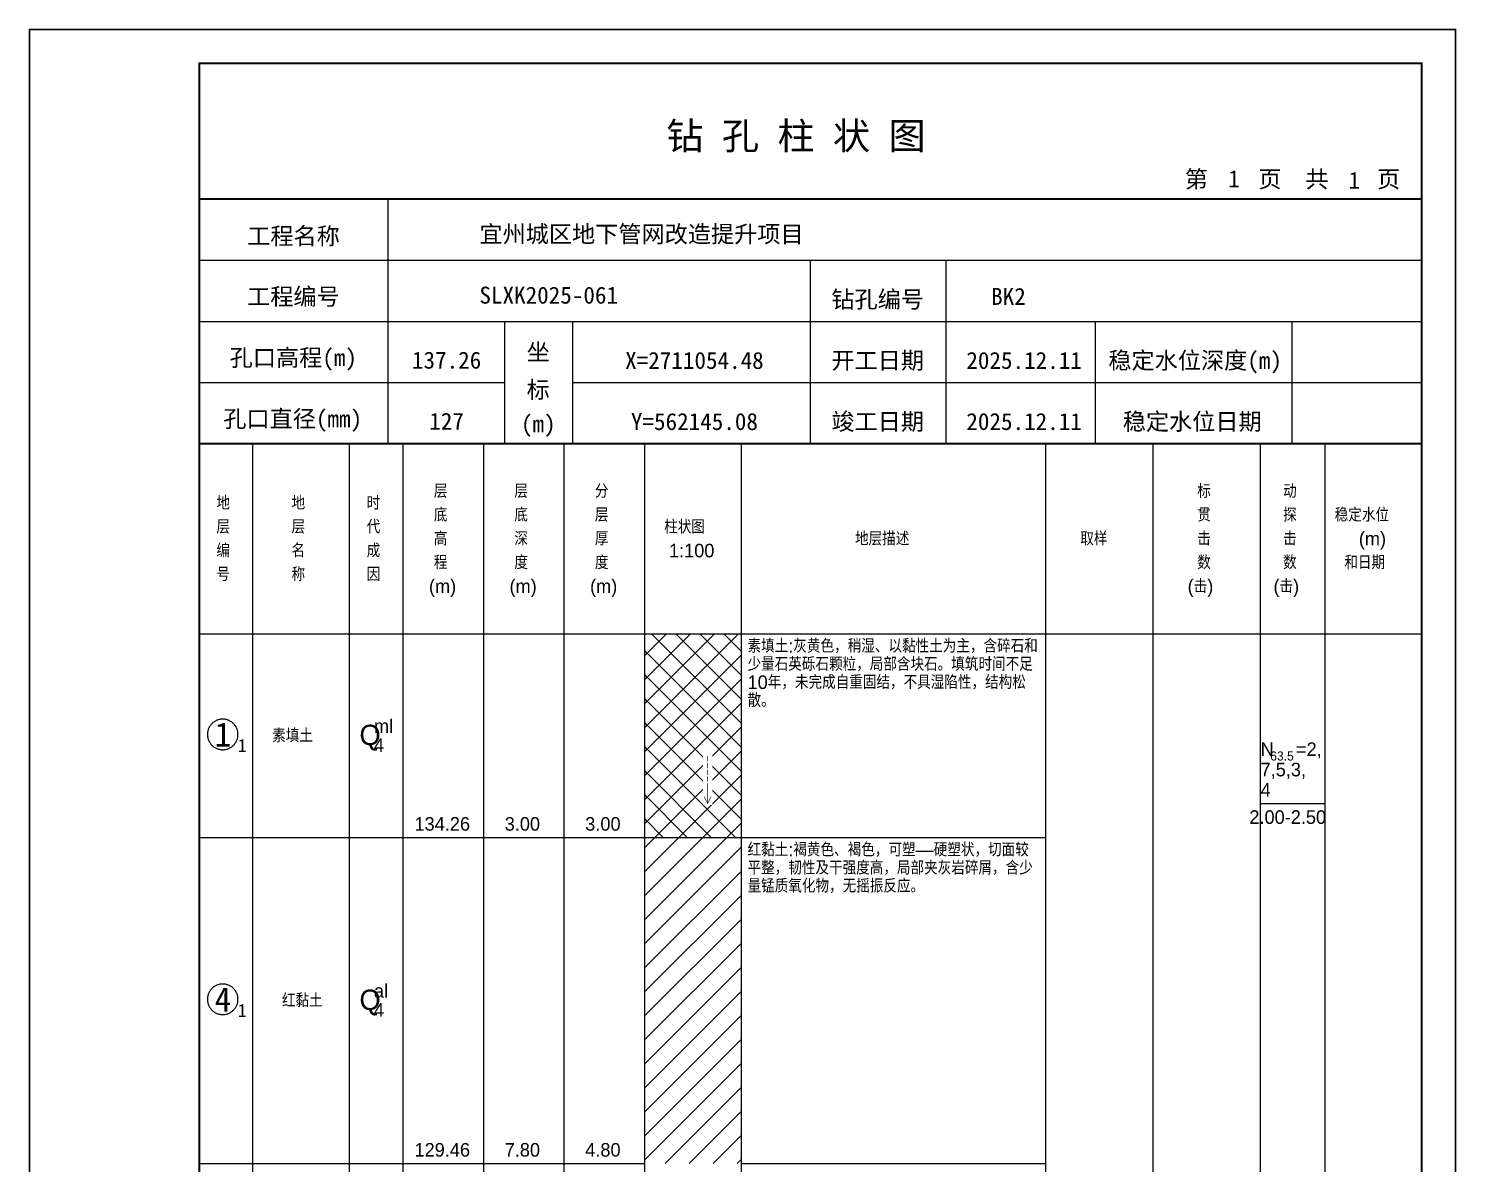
# Model space of a CAD drawing. Header units: millimetres. Extents: x 12489 to 89920, y 4630 to 4927.
# Drawn here: x 12709.3 to 12919.6, y 4759.7 to 4926.8 of the extents above; entities that cross this region are included whole.
import ezdxf
from ezdxf.enums import TextEntityAlignment as Align

# ---------------------------------------------------------------- set-up
doc = ezdxf.new("R2010")
doc.units = ezdxf.units.MM
doc.layers.add('ZZT_TC', color=7, linetype='Continuous')
doc.styles.add('成果图图块', font='', dxfattribs={"height": 2.5})
doc.styles.add('成果图模板', font='')
doc.styles.add('成果图模板标题', font='simhei.ttf')
doc.styles.add('成果图表体', font='Comfont.shx', dxfattribs={"height": 2, "bigfont": 'Hztxt12a.shx'})
doc.styles.get('成果图图块').set_extended_font_data('FangSong_GB2312')
doc.styles.get('成果图模板').set_extended_font_data('FangSong_GB2312')

# ---------------------------------------------------------------- blocks, each defined once
blk = doc.blocks.new('DCBH-1-1-905', base_point=(0.3, -0.11))
at = {"layer": 'ZZT_TC', "color": 7}
blk.add_polyline3d([(-0.19, 2.31, 0), (-0.3, 2.31, 0), (-0.41, 2.3, 0), (-0.52, 2.29, 0), (-0.63, 2.27, 0), (-0.73, 2.24, 0), (-0.84, 2.21, 0), (-0.95, 2.18, 0), (-1.05, 2.14, 0), (-1.15, 2.09, 0), (-1.25, 2.04, 0), (-1.35, 1.99, 0), (-1.44, 1.93, 0), (-1.53, 1.87, 0), (-1.62, 1.8, 0), (-1.7, 1.73, 0), (-1.78, 1.65, 0), (-1.86, 1.57, 0), (-1.93, 1.49, 0), (-2, 1.4, 0), (-2.06, 1.31, 0), (-2.12, 1.22, 0), (-2.17, 1.12, 0), (-2.22, 1.02, 0), (-2.27, 0.92, 0), (-2.31, 0.82, 0), (-2.34, 0.71, 0), (-2.37, 0.61, 0), (-2.4, 0.5, 0), (-2.41, 0.39, 0), (-2.43, 0.28, 0), (-2.44, 0.17, 0), (-2.44, 0.06, 0), (-2.44, -0.05, 0), (-2.43, -0.16, 0), (-2.41, -0.27, 0), (-2.4, -0.38, 0), (-2.37, -0.49, 0), (-2.34, -0.6, 0), (-2.31, -0.7, 0), (-2.27, -0.8, 0), (-2.22, -0.9, 0), (-2.17, -1, 0), (-2.12, -1.1, 0), (-2.06, -1.19, 0), (-2, -1.28, 0), (-1.93, -1.37, 0), (-1.86, -1.45, 0), (-1.78, -1.53, 0), (-1.7, -1.61, 0), (-1.62, -1.68, 0), (-1.53, -1.75, 0), (-1.44, -1.81, 0), (-1.35, -1.87, 0), (-1.25, -1.93, 0), (-1.15, -1.98, 0), (-1.05, -2.02, 0), (-0.95, -2.06, 0), (-0.84, -2.1, 0), (-0.73, -2.13, 0), (-0.63, -2.15, 0), (-0.52, -2.17, 0), (-0.41, -2.18, 0), (-0.3, -2.19, 0), (-0.19, -2.19, 0), (-0.08, -2.19, 0), (0.03, -2.18, 0), (0.14, -2.17, 0), (0.25, -2.15, 0), (0.36, -2.13, 0), (0.47, -2.1, 0), (0.57, -2.06, 0), (0.67, -2.02, 0), (0.77, -1.98, 0), (0.87, -1.93, 0), (0.97, -1.87, 0), (1.06, -1.81, 0), (1.15, -1.75, 0), (1.24, -1.68, 0), (1.32, -1.61, 0), (1.4, -1.53, 0), (1.48, -1.45, 0), (1.55, -1.37, 0), (1.62, -1.28, 0), (1.68, -1.19, 0), (1.74, -1.1, 0), (1.8, -1, 0), (1.85, -0.9, 0), (1.89, -0.8, 0), (1.93, -0.7, 0), (1.97, -0.6, 0), (2, -0.49, 0), (2.02, -0.38, 0), (2.04, -0.27, 0), (2.05, -0.16, 0), (2.06, -0.05, 0), (2.06, 0.06, 0), (2.06, 0.17, 0), (2.05, 0.28, 0), (2.04, 0.39, 0), (2.02, 0.5, 0), (2, 0.61, 0), (1.97, 0.71, 0), (1.93, 0.82, 0), (1.89, 0.92, 0), (1.85, 1.02, 0), (1.8, 1.12, 0), (1.74, 1.22, 0), (1.68, 1.31, 0), (1.62, 1.4, 0), (1.55, 1.49, 0), (1.48, 1.57, 0), (1.4, 1.65, 0), (1.32, 1.73, 0), (1.24, 1.8, 0), (1.15, 1.87, 0), (1.06, 1.93, 0), (0.97, 1.99, 0), (0.87, 2.04, 0), (0.77, 2.09, 0), (0.67, 2.14, 0), (0.57, 2.18, 0), (0.47, 2.21, 0), (0.36, 2.24, 0), (0.25, 2.27, 0), (0.14, 2.29, 0), (0.03, 2.3, 0), (-0.08, 2.31, 0), (-0.19, 2.31, 0)], dxfattribs=at)
at = {"style": '成果图图块'}
blk.add_text('1', height=3.57, dxfattribs=at).set_placement((-0.16, -1.74), align=Align.CENTER)
blk.add_text('1', height=1.91, dxfattribs=at).set_placement((2.03, -2.53))
blk = doc.blocks.new('DCBH-1-1-906', base_point=(0.3, -0.11))
at = {"layer": 'ZZT_TC', "color": 7}
blk.add_polyline3d([(-0.19, 2.31, 0), (-0.3, 2.31, 0), (-0.41, 2.3, 0), (-0.52, 2.29, 0), (-0.63, 2.27, 0), (-0.73, 2.24, 0), (-0.84, 2.21, 0), (-0.95, 2.18, 0), (-1.05, 2.14, 0), (-1.15, 2.09, 0), (-1.25, 2.04, 0), (-1.35, 1.99, 0), (-1.44, 1.93, 0), (-1.53, 1.87, 0), (-1.62, 1.8, 0), (-1.7, 1.73, 0), (-1.78, 1.65, 0), (-1.86, 1.57, 0), (-1.93, 1.49, 0), (-2, 1.4, 0), (-2.06, 1.31, 0), (-2.12, 1.22, 0), (-2.17, 1.12, 0), (-2.22, 1.02, 0), (-2.27, 0.92, 0), (-2.31, 0.82, 0), (-2.34, 0.71, 0), (-2.37, 0.61, 0), (-2.4, 0.5, 0), (-2.41, 0.39, 0), (-2.43, 0.28, 0), (-2.44, 0.17, 0), (-2.44, 0.06, 0), (-2.44, -0.05, 0), (-2.43, -0.16, 0), (-2.41, -0.27, 0), (-2.4, -0.38, 0), (-2.37, -0.49, 0), (-2.34, -0.6, 0), (-2.31, -0.7, 0), (-2.27, -0.8, 0), (-2.22, -0.9, 0), (-2.17, -1, 0), (-2.12, -1.1, 0), (-2.06, -1.19, 0), (-2, -1.28, 0), (-1.93, -1.37, 0), (-1.86, -1.45, 0), (-1.78, -1.53, 0), (-1.7, -1.61, 0), (-1.62, -1.68, 0), (-1.53, -1.75, 0), (-1.44, -1.81, 0), (-1.35, -1.87, 0), (-1.25, -1.93, 0), (-1.15, -1.98, 0), (-1.05, -2.02, 0), (-0.95, -2.06, 0), (-0.84, -2.1, 0), (-0.73, -2.13, 0), (-0.63, -2.15, 0), (-0.52, -2.17, 0), (-0.41, -2.18, 0), (-0.3, -2.19, 0), (-0.19, -2.19, 0), (-0.08, -2.19, 0), (0.03, -2.18, 0), (0.14, -2.17, 0), (0.25, -2.15, 0), (0.36, -2.13, 0), (0.47, -2.1, 0), (0.57, -2.06, 0), (0.67, -2.02, 0), (0.77, -1.98, 0), (0.87, -1.93, 0), (0.97, -1.87, 0), (1.06, -1.81, 0), (1.15, -1.75, 0), (1.24, -1.68, 0), (1.32, -1.61, 0), (1.4, -1.53, 0), (1.48, -1.45, 0), (1.55, -1.37, 0), (1.62, -1.28, 0), (1.68, -1.19, 0), (1.74, -1.1, 0), (1.8, -1, 0), (1.85, -0.9, 0), (1.89, -0.8, 0), (1.93, -0.7, 0), (1.97, -0.6, 0), (2, -0.49, 0), (2.02, -0.38, 0), (2.04, -0.27, 0), (2.05, -0.16, 0), (2.06, -0.05, 0), (2.06, 0.06, 0), (2.06, 0.17, 0), (2.05, 0.28, 0), (2.04, 0.39, 0), (2.02, 0.5, 0), (2, 0.61, 0), (1.97, 0.71, 0), (1.93, 0.82, 0), (1.89, 0.92, 0), (1.85, 1.02, 0), (1.8, 1.12, 0), (1.74, 1.22, 0), (1.68, 1.31, 0), (1.62, 1.4, 0), (1.55, 1.49, 0), (1.48, 1.57, 0), (1.4, 1.65, 0), (1.32, 1.73, 0), (1.24, 1.8, 0), (1.15, 1.87, 0), (1.06, 1.93, 0), (0.97, 1.99, 0), (0.87, 2.04, 0), (0.77, 2.09, 0), (0.67, 2.14, 0), (0.57, 2.18, 0), (0.47, 2.21, 0), (0.36, 2.24, 0), (0.25, 2.27, 0), (0.14, 2.29, 0), (0.03, 2.3, 0), (-0.08, 2.31, 0), (-0.19, 2.31, 0)], dxfattribs=at)
at = {"style": '成果图图块'}
blk.add_text('4', height=3.57, dxfattribs=at).set_placement((-0.16, -1.74), align=Align.CENTER)
blk.add_text('1', height=1.91, dxfattribs=at).set_placement((2.03, -2.53))
blk = doc.blocks.new('zztGLdt.dwg', base_point=(0.5, 0))
blk.add_wipeout([(-0.2, -0.2), (1.2, -0.2), (1.2, 3.2), (-0.2, 3.2)])
at = {"color": 7, "const_width": 0.1}
for points in [[(0.5, 3), (0.5, 0)], [(0, 1), (0.5, 0), (1, 1)]]:
    blk.add_lwpolyline(points, dxfattribs=at)
blk = doc.blocks.new('钻孔柱状图路桥昇龙制图梁世成校核莫家里.dwg2', base_point=(25, 236))
for p, q in [((52.82, 236), (52.82, 272)), ((25, 263), (205, 263)), ((115, 236), (115, 263)), ((135, 236), (135, 263)), ((25, 254), (205, 254)), ((70, 236), (70, 254)), ((80, 236), (80, 254)), ((157, 236), (157, 254)), ((185.95, 236), (185.95, 254)), ((25, 245), (70, 245)), ((80, 245), (205, 245))]:
    blk.add_line(p, q)
for points, const_width in [([(0, 0), (210, 0), (210, 297), (0, 297)], 0.25), ([(25, 5), (205, 5), (205, 292), (25, 292)], 0.3)]:
    blk.add_lwpolyline(points, close=True, dxfattribs=dict(const_width=const_width))
at = {"const_width": 0.3}
for points in [[(25, 272), (205, 272)], [(25, 236), (205, 236)]]:
    blk.add_lwpolyline(points, dxfattribs=at)
for s, height, style, p in [('钻 孔 柱 状 图', 4, '成果图模板标题', (93.8, 279.31)), ('第', 2.5, '成果图模板', (170.12, 273.7)), ('页', 2.5, '成果图模板', (180.96, 273.7)), ('共', 2.5, '成果图模板', (187.88, 273.7)), ('页', 2.5, '成果图模板', (198.44, 273.7)), ('工程名称', 2.5, '成果图模板', (32.07, 265.32)), ('宜州城区地下管网改造提升项目', 2.5, '成果图模板', (66.26, 265.61)), ('工程编号', 2.5, '成果图模板', (32.05, 256.41)), ('SLXK2025-061', 2.5, '成果图模板', (66.26, 256.61)), ('钻孔编号', 2.5, '成果图模板', (118.08, 256)), ('BK2', 2.5, '成果图模板', (141.61, 256.43)), ('孔口高程(m)', 2.5, '成果图模板', (29.48, 247.41)), ('坐', 2.5, '成果图模板', (73.21, 248.24)), ('开工日期', 2.5, '成果图模板', (118.08, 247)), ('稳定水位深度(m)', 2.5, '成果图模板', (158.86, 247)), ('标', 2.5, '成果图模板', (73.21, 242.7)), ('孔口直径(mm)', 2.5, '成果图模板', (28.54, 238.41)), ('(m) ', 2.5, '成果图模板', (72.38, 237.65)), ('竣工日期', 2.5, '成果图模板', (118.08, 238)), ('稳定水位日期', 2.5, '成果图模板', (160.99, 238))]:
    blk.add_text(s, height=height, dxfattribs=dict(style=style)).set_placement(p)
at = {"style": '成果图模板'}
for s, p in [('1', (177.35, 273.74)), ('1', (195.08, 273.53)), ('137.26', (61.43, 247.04)), ('X=2711054.48', (97.92, 247)), ('2025.12.11', (146.46, 247)), ('127', (61.43, 238.04)), ('Y=562145.08', (97.92, 238)), ('2025.12.11', (146.46, 238))]:
    blk.add_text(s, height=2.5, dxfattribs=at).set_placement(p, align=Align.CENTER)

msp = doc.modelspace()

# ---------------------------------------------------------------- hatches: boundary and pattern name
at = {"linetype": 'Continuous'}
h = msp.add_hatch(dxfattribs=at)
h.set_pattern_fill('GKSTT', scale=0.5, style=0, pattern_type=2)
h.set_pattern_definition([(45, (0, 0), (-1.76776695, 1.76776695), []), (135, (0, 0), (-1.76776695, -1.76776695), [])])
h.paths.add_polyline_path([(12800.06, 4807.71), (12814.29, 4807.71), (12814.29, 4837.71), (12800.06, 4837.71)])
h = msp.add_hatch(dxfattribs=at)
h.set_pattern_fill('GKNXT', scale=0.5, style=0, pattern_type=2)
h.set_pattern_definition([(45, (0, 0), (-1.76776695, 1.76776695), [])])
h.paths.add_polyline_path([(12800.06, 4759.71), (12814.29, 4759.71), (12814.29, 4807.71), (12800.06, 4807.71)])

# ---------------------------------------------------------------- linework, layer by layer
at = {"color": 0}
for p, q in [((12734.45, 4837.71), (12742.35, 4837.71)), ((12734.45, 4807.71), (12734.45, 4837.71)), ((12742.35, 4807.71), (12742.35, 4837.71)), ((12734.45, 4807.71), (12742.35, 4807.71)), ((12734.45, 4807.71), (12742.35, 4807.71)), ((12734.45, 4759.71), (12734.45, 4807.71)), ((12742.35, 4759.71), (12742.35, 4807.71)), ((12734.45, 4759.71), (12742.35, 4759.71))]:
    msp.add_line(p, q, dxfattribs=at)
for points in [[(12734.45, 4865.71), (12742.35, 4865.71)], [(12734.45, 4837.71), (12734.45, 4865.71)], [(12742.35, 4837.71), (12742.35, 4865.71)], [(12742.35, 4865.71), (12756.58, 4865.71)], [(12742.35, 4837.71), (12742.35, 4865.71)], [(12756.58, 4837.71), (12756.58, 4865.71)], [(12756.58, 4865.71), (12764.49, 4865.71)], [(12756.58, 4837.71), (12756.58, 4865.71)], [(12764.49, 4837.71), (12764.49, 4865.71)], [(12764.49, 4865.71), (12776.35, 4865.71)], [(12764.49, 4837.71), (12764.49, 4865.71)], [(12776.35, 4837.71), (12776.35, 4865.71)], [(12776.35, 4865.71), (12788.2, 4865.71)], [(12776.35, 4837.71), (12776.35, 4865.71)], [(12788.2, 4837.71), (12788.2, 4865.71)], [(12788.2, 4865.71), (12800.06, 4865.71)], [(12788.2, 4837.71), (12788.2, 4865.71)], [(12800.06, 4837.71), (12800.06, 4865.71)], [(12800.06, 4865.71), (12814.29, 4865.71)], [(12800.06, 4837.71), (12800.06, 4865.71)], [(12814.29, 4837.71), (12814.29, 4865.71)], [(12814.29, 4865.71), (12859.11, 4865.71)], [(12814.29, 4837.71), (12814.29, 4865.71)], [(12859.11, 4837.71), (12859.11, 4865.71)], [(12859.11, 4865.71), (12874.92, 4865.71)], [(12859.11, 4837.71), (12859.11, 4865.71)], [(12874.92, 4837.71), (12874.92, 4865.71)], [(12874.92, 4865.71), (12890.73, 4865.71)], [(12874.92, 4837.71), (12874.92, 4865.71)], [(12890.73, 4837.71), (12890.73, 4865.71)], [(12890.73, 4865.71), (12900.22, 4865.71)], [(12890.73, 4837.71), (12890.73, 4865.71)], [(12900.22, 4837.71), (12900.22, 4865.71)], [(12900.22, 4865.71), (12914.45, 4865.71)], [(12900.22, 4837.71), (12900.22, 4865.71)], [(12914.45, 4837.71), (12914.45, 4865.71)], [(12734.45, 4837.71), (12742.35, 4837.71)], [(12734.45, 4643.71), (12734.45, 4837.71)], [(12734.45, 4837.71), (12742.35, 4837.71)], [(12742.35, 4643.71), (12742.35, 4837.71)], [(12742.35, 4837.71), (12756.58, 4837.71)], [(12742.35, 4643.71), (12742.35, 4837.71)], [(12742.35, 4837.71), (12756.58, 4837.71)], [(12742.35, 4837.71), (12756.58, 4837.71)], [(12742.35, 4807.71), (12742.35, 4837.71)], [(12756.58, 4643.71), (12756.58, 4837.71)], [(12756.58, 4807.71), (12756.58, 4837.71)], [(12756.58, 4837.71), (12764.49, 4837.71)], [(12756.58, 4643.71), (12756.58, 4837.71)], [(12756.58, 4837.71), (12764.49, 4837.71)], [(12756.58, 4837.71), (12764.49, 4837.71)], [(12756.58, 4807.71), (12756.58, 4837.71)], [(12764.49, 4643.71), (12764.49, 4837.71)], [(12764.49, 4807.71), (12764.49, 4837.71)], [(12764.49, 4837.71), (12776.35, 4837.71)], [(12764.49, 4643.71), (12764.49, 4837.71)], [(12764.49, 4837.71), (12776.35, 4837.71)], [(12764.49, 4837.71), (12776.35, 4837.71)], [(12764.49, 4807.71), (12764.49, 4837.71)], [(12776.35, 4643.71), (12776.35, 4837.71)], [(12776.35, 4807.71), (12776.35, 4837.71)], [(12776.35, 4837.71), (12788.2, 4837.71)], [(12776.35, 4643.71), (12776.35, 4837.71)], [(12776.35, 4837.71), (12788.2, 4837.71)], [(12776.35, 4837.71), (12788.2, 4837.71)], [(12776.35, 4807.71), (12776.35, 4837.71)], [(12788.2, 4643.71), (12788.2, 4837.71)], [(12788.2, 4807.71), (12788.2, 4837.71)], [(12788.2, 4837.71), (12800.06, 4837.71)], [(12788.2, 4643.71), (12788.2, 4837.71)], [(12788.2, 4837.71), (12800.06, 4837.71)], [(12788.2, 4837.71), (12800.06, 4837.71)], [(12788.2, 4807.71), (12788.2, 4837.71)], [(12800.06, 4643.71), (12800.06, 4837.71)], [(12800.06, 4807.71), (12800.06, 4837.71)], [(12800.06, 4837.71), (12814.29, 4837.71)], [(12800.06, 4643.71), (12800.06, 4837.71)], [(12800.06, 4837.71), (12814.29, 4837.71)], [(12814.29, 4643.71), (12814.29, 4837.71)], [(12814.29, 4837.71), (12859.11, 4837.71)], [(12814.29, 4643.71), (12814.29, 4837.71)], [(12814.29, 4837.71), (12859.11, 4837.71)], [(12814.29, 4837.71), (12859.11, 4837.71)], [(12814.29, 4807.71), (12814.29, 4837.71)], [(12859.11, 4643.71), (12859.11, 4837.71)], [(12859.11, 4807.71), (12859.11, 4837.71)], [(12859.11, 4837.71), (12874.92, 4837.71)], [(12859.11, 4643.71), (12859.11, 4837.71)], [(12859.11, 4837.71), (12874.92, 4837.71)], [(12874.92, 4643.71), (12874.92, 4837.71)], [(12874.92, 4837.71), (12890.73, 4837.71)], [(12874.92, 4643.71), (12874.92, 4837.71)], [(12874.92, 4837.71), (12890.73, 4837.71)], [(12890.73, 4643.71), (12890.73, 4837.71)], [(12890.73, 4837.71), (12900.22, 4837.71)], [(12890.73, 4643.71), (12890.73, 4837.71)], [(12890.73, 4837.71), (12900.22, 4837.71)], [(12890.73, 4837.71), (12900.22, 4837.71)], [(12890.73, 4812.71), (12890.73, 4837.71)], [(12900.22, 4643.71), (12900.22, 4837.71)], [(12900.22, 4812.71), (12900.22, 4837.71)], [(12900.22, 4837.71), (12914.45, 4837.71)], [(12900.22, 4643.71), (12900.22, 4837.71)], [(12900.22, 4837.71), (12914.45, 4837.71)], [(12914.45, 4643.71), (12914.45, 4837.71)], [(12890.73, 4812.71), (12900.22, 4812.71)], [(12742.35, 4807.71), (12756.58, 4807.71)], [(12742.35, 4807.71), (12756.58, 4807.71)], [(12742.35, 4759.71), (12742.35, 4807.71)], [(12756.58, 4759.71), (12756.58, 4807.71)], [(12756.58, 4807.71), (12764.49, 4807.71)], [(12756.58, 4807.71), (12764.49, 4807.71)], [(12756.58, 4759.71), (12756.58, 4807.71)], [(12764.49, 4759.71), (12764.49, 4807.71)], [(12764.49, 4807.71), (12776.35, 4807.71)], [(12764.49, 4807.71), (12776.35, 4807.71)], [(12764.49, 4759.71), (12764.49, 4807.71)], [(12776.35, 4759.71), (12776.35, 4807.71)], [(12776.35, 4807.71), (12788.2, 4807.71)], [(12776.35, 4807.71), (12788.2, 4807.71)], [(12776.35, 4759.71), (12776.35, 4807.71)], [(12788.2, 4759.71), (12788.2, 4807.71)], [(12788.2, 4807.71), (12800.06, 4807.71)], [(12788.2, 4807.71), (12800.06, 4807.71)], [(12788.2, 4759.71), (12788.2, 4807.71)], [(12800.06, 4759.71), (12800.06, 4807.71)], [(12814.29, 4807.71), (12859.11, 4807.71)], [(12814.29, 4807.71), (12859.11, 4807.71)], [(12814.29, 4759.71), (12814.29, 4807.71)], [(12859.11, 4759.71), (12859.11, 4807.71)], [(12742.35, 4759.71), (12756.58, 4759.71)], [(12756.58, 4759.71), (12764.49, 4759.71)], [(12764.49, 4759.71), (12776.35, 4759.71)], [(12776.35, 4759.71), (12788.2, 4759.71)], [(12788.2, 4759.71), (12800.06, 4759.71)], [(12814.29, 4759.71), (12859.11, 4759.71)]]:
    msp.add_lwpolyline(points, dxfattribs=at)
at = {"color": 7, "flags": 128}
msp.add_lwpolyline([(12800.06, 4807.71), (12814.29, 4807.71)], dxfattribs=at)

# ---------------------------------------------------------------- block references
for name, p in [('DCBH-1-1-905', (12738.4, 4822.71)), ('DCBH-1-1-906', (12738.4, 4783.71))]:
    msp.add_blockref(name, p)

# ---------------------------------------------------------------- texts
at = {"color": 0, "style": '成果图表体'}
for s, height, p in [('层', 2, (12769, 4857.71)), ('层', 2, (12780.85, 4857.71)), ('分', 2, (12792.71, 4857.71)), ('标', 2, (12881.41, 4857.71)), ('动', 2, (12894.05, 4857.71)), ('地', 2, (12736.98, 4855.96)), ('地', 2, (12748.05, 4855.96)), ('时', 2, (12759.11, 4855.96)), ('底', 2, (12769, 4854.21)), ('底', 2, (12780.85, 4854.21)), ('层', 2, (12792.71, 4854.21)), ('贯', 2, (12881.41, 4854.21)), ('探', 2, (12894.05, 4854.21)), ('稳定水位', 2, (12901.65, 4854.21)), ('层', 2, (12736.98, 4852.46)), ('层', 2, (12748.05, 4852.46)), ('代', 2, (12759.11, 4852.46)), ('高', 2, (12769, 4850.71)), ('深', 2, (12780.85, 4850.71)), ('厚', 2, (12792.71, 4850.71)), ('柱状图', 2, (12802.91, 4852.46)), ('地层描述', 2, (12831.02, 4850.71)), ('取样', 2, (12864.18, 4850.71)), ('击', 2, (12881.41, 4850.71)), ('击', 2, (12894.05, 4850.71)), ('(m)', 2, (12905.2, 4850.71)), ('编', 2, (12736.98, 4848.96)), ('名', 2, (12748.05, 4848.96)), ('成', 2, (12759.11, 4848.96)), ('1:100', 2, (12803.62, 4848.96)), ('程', 2, (12769, 4847.21)), ('度', 2, (12780.85, 4847.21)), ('度', 2, (12792.71, 4847.21)), ('数', 2, (12881.41, 4847.21)), ('数', 2, (12894.05, 4847.21)), ('和日期', 2, (12903.07, 4847.21)), ('号', 2, (12736.98, 4845.46)), ('称', 2, (12748.05, 4845.46)), ('因', 2, (12759.11, 4845.46)), ('(m)', 2, (12768.28, 4843.71)), ('(m)', 2, (12780.14, 4843.71)), ('(m)', 2, (12792, 4843.71)), ('(击)', 2, (12879.99, 4843.71)), ('(击)', 2, (12892.63, 4843.71)), ('素填土', 2, (12745.2, 4821.71)), ('Q', 3, (12758.05, 4821.31)), ('ml', 2, (12760.18, 4823.11)), ('4', 2, (12760.18, 4820.31)), ('N', 2, (12890.73, 4819.71)), ('=2,', 2, (12895.94, 4819.71)), ('63.5', 1.333, (12892.15, 4819.04)), ('7,5,3,', 2, (12890.73, 4816.71)), ('4', 2, (12890.73, 4813.71)), ('134.26', 2, (12766.15, 4808.71)), ('3.00', 2, (12779.43, 4808.71)), ('3.00', 2, (12791.29, 4808.71)), ('2.00-2.50', 2, (12889.08, 4809.71)), ('Q', 3, (12758.05, 4782.31)), ('al', 2, (12760.18, 4784.11)), ('红黏土', 2, (12746.63, 4782.71)), ('4', 2, (12760.18, 4781.31)), ('129.46', 2, (12766.15, 4760.71)), ('7.80', 2, (12779.43, 4760.71)), ('4.80', 2, (12791.29, 4760.71))]:
    msp.add_text(s, height=height, dxfattribs=at).set_placement(p)
at = {"color": 0, "char_height": 2, "width": 43.0292, "attachment_point": 1, "line_spacing_factor": 0.8, "style": '成果图表体'}
for s, insert in [('素填土:灰黄色，稍湿、以黏性土为主，含碎石和少量石英砾石颗粒，局部含块石。填筑时间不足10年，未完成自重固结，不具湿陷性，结构松散。', (12815.19, 4836.91)), ('红黏土:褐黄色、褐色，可塑—硬塑状，切面较平整，韧性及干强度高，局部夹灰岩碎屑，含少量锰质氧化物，无摇振反应。', (12815.19, 4806.91))]:
    msp.add_mtext(s, dxfattribs=dict(at, insert=insert))

# ---------------------------------------------------------------- next in the draw order: block references
msp.add_blockref('zztGLdt.dwg', (12809.31, 4816.71))

# ---------------------------------------------------------------- next in the draw order: block references
msp.add_blockref('zztGLdt.dwg', (12809.31, 4815.71))

# ---------------------------------------------------------------- next in the draw order: block references
msp.add_blockref('zztGLdt.dwg', (12809.31, 4814.71))

# ---------------------------------------------------------------- next in the draw order: block references
msp.add_blockref('zztGLdt.dwg', (12809.31, 4813.71))

# ---------------------------------------------------------------- next in the draw order: block references
msp.add_blockref('zztGLdt.dwg', (12809.31, 4812.71))

# ---------------------------------------------------------------- next in the draw order: block references
msp.add_blockref('钻孔柱状图路桥昇龙制图梁世成校核莫家里.dwg2', (12734.45, 4865.71))

doc.saveas('drawing.dxf')
